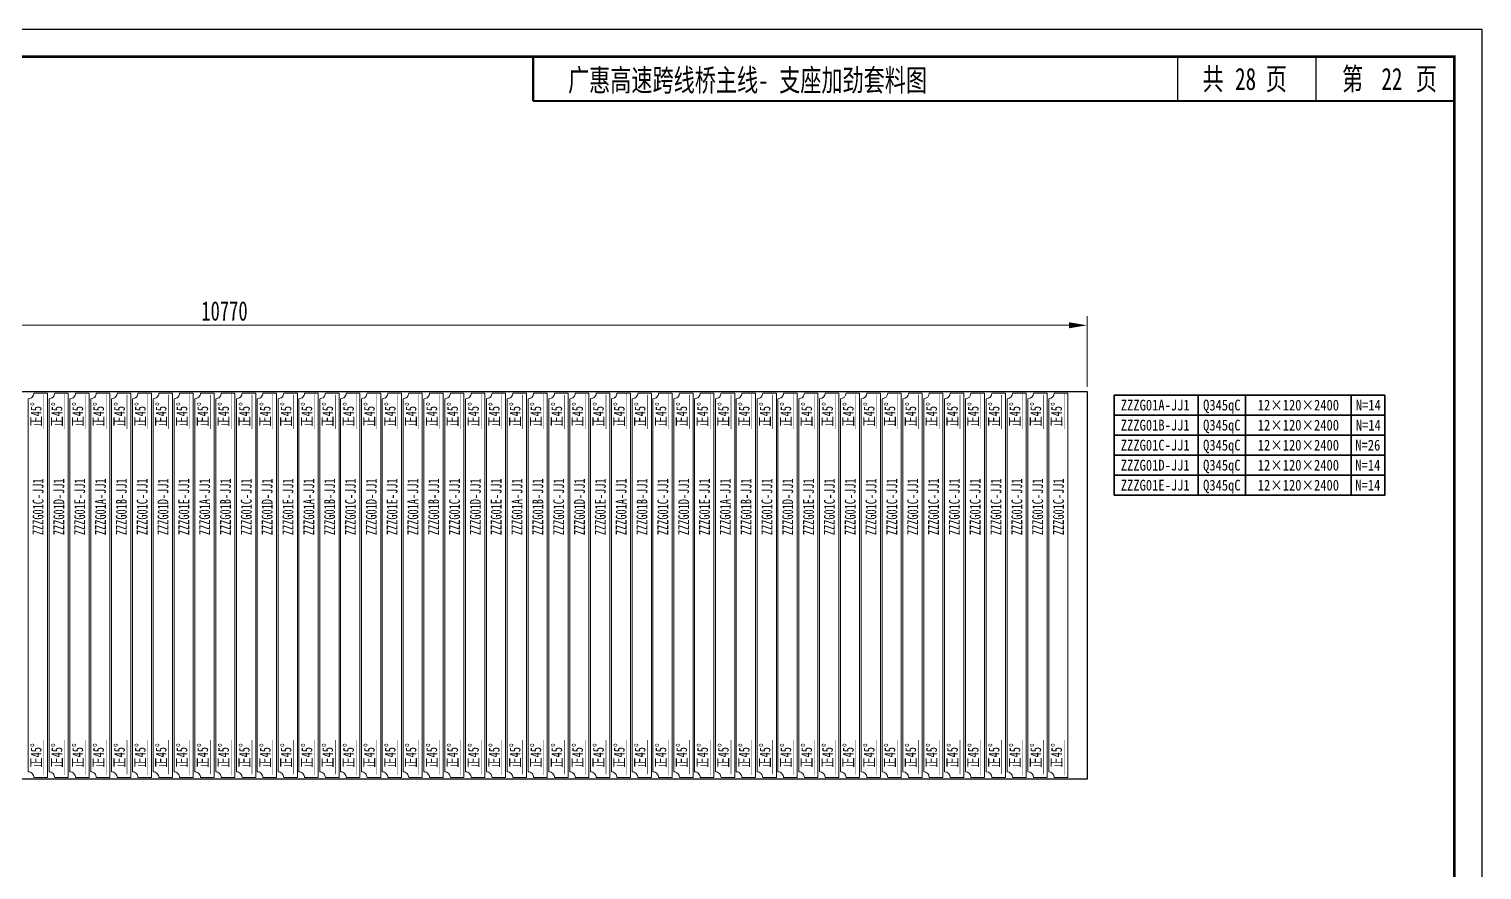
# Model space of a CAD drawing. Extents: x 1629247 to 2251351, y -601856 to -65897.
# Drawn here: x 1870601 to 1879671, y -376430 to -371180 of the extents above; entities that cross this region are included whole.
import ezdxf
from ezdxf.enums import TextEntityAlignment as Align

# ---------------------------------------------------------------- set-up
doc = ezdxf.new("R2010")
doc.units = 0
doc.header["$LTSCALE"] = 2
doc.header["$MEASUREMENT"] = 0
doc.header["$PDMODE"] = 35
doc.header["$PDSIZE"] = 50
doc.linetypes.add('PHANTOM', pattern=[63.5, 31.75, -6.35, 6.35, -6.35, 6.35, -6.35])
doc.layers.get('0').update_dxf_attribs({"linetype": 'CONTINUOUS'})
doc.layers.get('Defpoints').update_dxf_attribs({"linetype": 'CONTINUOUS'})
for name, color, linetype, lineweight in [('1图框轮廓', 7, 'CONTINUOUS', 35), ('2细线层', 41, 'CONTINUOUS', 15), ('标注层', 3, 'CONTINUOUS', 13)]:
    doc.layers.add(name, color=color, linetype=linetype, lineweight=lineweight)
doc.layers.add('A3', color=7, linetype='CONTINUOUS')
doc.styles.add('仿宋', font='仿宋_GB2312_1.ttf', dxfattribs={"width": 0.7})
doc.dimstyles.new('标准标注样式-45', dxfattribs={"dimscale": 45, "dimtxt": 2.7, "dimasz": 2.5, "dimexe": 1.25, "dimexo": 0.625, "dimtad": 1, "dimdec": 0, "dimdsep": 46, "dimtxsty": '仿宋', "dimcen": 2.5, "dimclrd": 3, "dimclre": 3, "dimclrt": 4, "dimazin": 0, "dimtfac": 1, "dimtdec": 0, "dimtmove": 0, "dimatfit": 3, "dimfxl": 1.25, "dimlwd": 13, "dimlwe": 13, "dimarcsym": 0})

# ---------------------------------------------------------------- blocks, each defined once
blk = doc.blocks.new('tukuangA4-')
at = {"layer": 'A3'}
for p, q in [((12951.2, 10051.2), (12951.2, 10327.4)), ((13814.3, 10051.2), (13814.3, 10327.4))]:
    blk.add_line(p, q, dxfattribs=at)
blk.add_lwpolyline([(14850, 10500), (14850, 0), (0, 0), (0, 10500)], close=True, dxfattribs=at)
for points, const_width in [([(882.1, 10327.4), (14677.4, 10327.4), (14677.4, 172.6), (882.1, 172.6), (882.1, 10327.4)], 17.3), ([(8927.1, 10051.2), (8927.1, 10327.4)], 13.8), ([(8927.1, 10051.2), (14677.4, 10051.2)], 13.8)]:
    blk.add_lwpolyline(points, dxfattribs=dict(at, const_width=const_width))
at = {"layer": 'A3', "color": 7, "linetype": 'Continuous', "style": '仿宋', "width": 0.7}
for s, p in [('共    页', (13106, 10120.1)), ('第     页', (13976.7, 10120.1))]:
    blk.add_text(s, height=138.1, dxfattribs=at).set_placement(p)
blk = doc.blocks.new('*D196')
at = {"color": 3, "lineweight": 13, "ltscale": 3}
for p, q in [((1866436.3, -373415), (1866436.3, -372973.6)), ((1877206.3, -373415), (1877206.3, -372973.6))]:
    blk.add_line(p, q, dxfattribs=at)
at = {"color": 3, "linetype": 'ByBlock', "lineweight": 13, "ltscale": 3}
blk.add_line((1877093.8, -373029.9), (1866548.8, -373029.9), dxfattribs=at)
at = {"color": 3, "ltscale": 3}
for points in [[(1866548.8, -373011.1), (1866548.8, -373048.6), (1866436.3, -373029.9)], [(1877093.8, -373011.1), (1877093.8, -373048.6), (1877206.3, -373029.9)]]:
    blk.add_solid(points, dxfattribs=at)
at = {"layer": 'Defpoints', "color": 0, "ltscale": 3}
for p in [(1866436.3, -373029.9), (1866436.3, -373443.2), (1877206.3, -373443.2)]:
    blk.add_point(p, dxfattribs=at)
at = {"color": 4, "ltscale": 3, "insert": (1871821.3, -372941), "char_height": 121.5, "attachment_point": 5, "style": '仿宋'}
blk.add_mtext('10770', dxfattribs=at)

msp = doc.modelspace()

# ---------------------------------------------------------------- linework, layer by layer
at = {"color": 8, "ltscale": 3}
msp.add_lwpolyline([(1877206.3, -373443.2), (1877206.3, -375863.2), (1866436.3, -375863.2), (1866436.3, -373443.2)], close=True, dxfattribs=at)
at = {"layer": '1图框轮廓', "color": 30, "ltscale": 3}
for p, q in [((1877898.8, -373590.6), (1877898.8, -373465.6)), ((1878195.8, -373590.6), (1878195.8, -373465.6)), ((1878854.3, -373590.6), (1878854.3, -373465.6)), ((1877898.8, -373715.6), (1877898.8, -373590.6)), ((1878195.8, -373715.6), (1878195.8, -373590.6)), ((1878854.3, -373715.6), (1878854.3, -373590.6)), ((1877898.8, -373840.6), (1877898.8, -373715.6)), ((1878195.8, -373840.6), (1878195.8, -373715.6)), ((1878854.3, -373840.6), (1878854.3, -373715.6)), ((1877898.8, -373965.6), (1877898.8, -373840.6)), ((1878195.8, -373965.6), (1878195.8, -373840.6)), ((1878854.3, -373965.6), (1878854.3, -373840.6)), ((1877898.8, -374090.6), (1877898.8, -373965.6)), ((1878195.8, -374090.6), (1878195.8, -373965.6)), ((1878854.3, -374090.6), (1878854.3, -373965.6))]:
    msp.add_line(p, q, dxfattribs=at)
for points in [[(1879064.7, -373465.6), (1877375.3, -373465.6), (1877375.3, -373590.6), (1879064.7, -373590.6)], [(1879064.7, -373590.6), (1877375.3, -373590.6), (1877375.3, -373715.6), (1879064.7, -373715.6)], [(1879064.7, -373715.6), (1877375.3, -373715.6), (1877375.3, -373840.6), (1879064.7, -373840.6)], [(1879064.7, -373840.6), (1877375.3, -373840.6), (1877375.3, -373965.6), (1879064.7, -373965.6)], [(1879064.7, -373965.6), (1877375.3, -373965.6), (1877375.3, -374090.6), (1879064.7, -374090.6)]]:
    msp.add_lwpolyline(points, close=True, dxfattribs=at)
at = {"layer": '2细线层', "color": 1, "ltscale": 3}
for p, q in [((1875536.3, -373488.2), (1875536.3, -375818.2)), ((1875656.3, -373453.2), (1875571.3, -373453.2)), ((1875656.3, -375853.2), (1875656.3, -373453.2)), ((1875666.3, -373488.2), (1875666.3, -375818.2)), ((1875786.3, -373453.2), (1875701.3, -373453.2)), ((1875786.3, -375853.2), (1875786.3, -373453.2)), ((1875796.3, -373488.2), (1875796.3, -375818.2)), ((1875916.3, -373453.2), (1875831.3, -373453.2)), ((1875916.3, -375853.2), (1875916.3, -373453.2)), ((1875926.3, -373488.2), (1875926.3, -375818.2)), ((1876046.3, -373453.2), (1875961.3, -373453.2)), ((1876046.3, -375853.2), (1876046.3, -373453.2)), ((1876056.3, -373488.2), (1876056.3, -375818.2)), ((1876176.3, -373453.2), (1876091.3, -373453.2)), ((1876176.3, -375853.2), (1876176.3, -373453.2)), ((1876186.3, -373488.2), (1876186.3, -375818.2)), ((1876306.3, -373453.2), (1876221.3, -373453.2)), ((1876306.3, -375853.2), (1876306.3, -373453.2)), ((1876316.3, -373488.2), (1876316.3, -375818.2)), ((1876436.3, -373453.2), (1876351.3, -373453.2)), ((1876436.3, -375853.2), (1876436.3, -373453.2)), ((1876446.3, -373488.2), (1876446.3, -375818.2)), ((1876566.3, -373453.2), (1876481.3, -373453.2)), ((1876566.3, -375853.2), (1876566.3, -373453.2)), ((1876576.3, -373488.2), (1876576.3, -375818.2)), ((1876696.3, -373453.2), (1876611.3, -373453.2)), ((1876696.3, -375853.2), (1876696.3, -373453.2)), ((1876706.3, -373488.2), (1876706.3, -375818.2)), ((1876826.3, -373453.2), (1876741.3, -373453.2)), ((1876826.3, -375853.2), (1876826.3, -373453.2)), ((1876836.3, -373488.2), (1876836.3, -375818.2)), ((1876956.3, -373453.2), (1876871.3, -373453.2)), ((1876956.3, -375853.2), (1876956.3, -373453.2)), ((1876966.3, -373488.2), (1876966.3, -375818.2)), ((1877086.3, -373453.2), (1877001.3, -373453.2)), ((1877086.3, -375853.2), (1877086.3, -373453.2)), ((1875571.3, -375853.2), (1875656.3, -375853.2)), ((1875701.3, -375853.2), (1875786.3, -375853.2)), ((1875831.3, -375853.2), (1875916.3, -375853.2)), ((1875961.3, -375853.2), (1876046.3, -375853.2)), ((1876091.3, -375853.2), (1876176.3, -375853.2)), ((1876221.3, -375853.2), (1876306.3, -375853.2)), ((1876351.3, -375853.2), (1876436.3, -375853.2)), ((1876481.3, -375853.2), (1876566.3, -375853.2)), ((1876611.3, -375853.2), (1876696.3, -375853.2)), ((1876741.3, -375853.2), (1876826.3, -375853.2)), ((1876871.3, -375853.2), (1876956.3, -375853.2)), ((1877001.3, -375853.2), (1877086.3, -375853.2))]:
    msp.add_line(p, q, dxfattribs=at)
for points in [[(1870596.3, -373488.2), (1870596.3, -375818.2, -0.414214), (1870631.3, -375853.2), (1870716.3, -375853.2), (1870716.3, -373453.2), (1870631.3, -373453.2, -0.414214)], [(1870726.3, -373488.2), (1870726.3, -375818.2, -0.414214), (1870761.3, -375853.2), (1870846.3, -375853.2), (1870846.3, -373453.2), (1870761.3, -373453.2, -0.414214)], [(1870856.3, -373488.2), (1870856.3, -375818.2, -0.414214), (1870891.3, -375853.2), (1870976.3, -375853.2), (1870976.3, -373453.2), (1870891.3, -373453.2, -0.414214)], [(1870986.3, -373488.2), (1870986.3, -375818.2, -0.414214), (1871021.3, -375853.2), (1871106.3, -375853.2), (1871106.3, -373453.2), (1871021.3, -373453.2, -0.414214)], [(1871116.3, -373488.2), (1871116.3, -375818.2, -0.414214), (1871151.3, -375853.2), (1871236.3, -375853.2), (1871236.3, -373453.2), (1871151.3, -373453.2, -0.414214)], [(1871246.3, -373488.2), (1871246.3, -375818.2, -0.414214), (1871281.3, -375853.2), (1871366.3, -375853.2), (1871366.3, -373453.2), (1871281.3, -373453.2, -0.414214)], [(1871376.3, -373488.2), (1871376.3, -375818.2, -0.414214), (1871411.3, -375853.2), (1871496.3, -375853.2), (1871496.3, -373453.2), (1871411.3, -373453.2, -0.414214)], [(1871506.3, -373488.2), (1871506.3, -375818.2, -0.414214), (1871541.3, -375853.2), (1871626.3, -375853.2), (1871626.3, -373453.2), (1871541.3, -373453.2, -0.414214)], [(1871636.3, -373488.2), (1871636.3, -375818.2, -0.414214), (1871671.3, -375853.2), (1871756.3, -375853.2), (1871756.3, -373453.2), (1871671.3, -373453.2, -0.414214)], [(1871766.3, -373488.2), (1871766.3, -375818.2, -0.414214), (1871801.3, -375853.2), (1871886.3, -375853.2), (1871886.3, -373453.2), (1871801.3, -373453.2, -0.414214)], [(1871896.3, -373488.2), (1871896.3, -375818.2, -0.414214), (1871931.3, -375853.2), (1872016.3, -375853.2), (1872016.3, -373453.2), (1871931.3, -373453.2, -0.414214)], [(1872026.3, -373488.2), (1872026.3, -375818.2, -0.414214), (1872061.3, -375853.2), (1872146.3, -375853.2), (1872146.3, -373453.2), (1872061.3, -373453.2, -0.414214)], [(1872156.3, -373488.2), (1872156.3, -375818.2, -0.414214), (1872191.3, -375853.2), (1872276.3, -375853.2), (1872276.3, -373453.2), (1872191.3, -373453.2, -0.414214)], [(1872286.3, -373488.2), (1872286.3, -375818.2, -0.414214), (1872321.3, -375853.2), (1872406.3, -375853.2), (1872406.3, -373453.2), (1872321.3, -373453.2, -0.414214)], [(1872416.3, -373488.2), (1872416.3, -375818.2, -0.414214), (1872451.3, -375853.2), (1872536.3, -375853.2), (1872536.3, -373453.2), (1872451.3, -373453.2, -0.414214)], [(1872546.3, -373488.2), (1872546.3, -375818.2, -0.414214), (1872581.3, -375853.2), (1872666.3, -375853.2), (1872666.3, -373453.2), (1872581.3, -373453.2, -0.414214)], [(1872676.3, -373488.2), (1872676.3, -375818.2, -0.414214), (1872711.3, -375853.2), (1872796.3, -375853.2), (1872796.3, -373453.2), (1872711.3, -373453.2, -0.414214)], [(1872806.3, -373488.2), (1872806.3, -375818.2, -0.414214), (1872841.3, -375853.2), (1872926.3, -375853.2), (1872926.3, -373453.2), (1872841.3, -373453.2, -0.414214)], [(1872936.3, -373488.2), (1872936.3, -375818.2, -0.414214), (1872971.3, -375853.2), (1873056.3, -375853.2), (1873056.3, -373453.2), (1872971.3, -373453.2, -0.414214)], [(1873066.3, -373488.2), (1873066.3, -375818.2, -0.414214), (1873101.3, -375853.2), (1873186.3, -375853.2), (1873186.3, -373453.2), (1873101.3, -373453.2, -0.414214)], [(1873196.3, -373488.2), (1873196.3, -375818.2, -0.414214), (1873231.3, -375853.2), (1873316.3, -375853.2), (1873316.3, -373453.2), (1873231.3, -373453.2, -0.414214)], [(1873326.3, -373488.2), (1873326.3, -375818.2, -0.414214), (1873361.3, -375853.2), (1873446.3, -375853.2), (1873446.3, -373453.2), (1873361.3, -373453.2, -0.414214)], [(1873456.3, -373488.2), (1873456.3, -375818.2, -0.414214), (1873491.3, -375853.2), (1873576.3, -375853.2), (1873576.3, -373453.2), (1873491.3, -373453.2, -0.414214)], [(1873586.3, -373488.2), (1873586.3, -375818.2, -0.414214), (1873621.3, -375853.2), (1873706.3, -375853.2), (1873706.3, -373453.2), (1873621.3, -373453.2, -0.414214)], [(1873716.3, -373488.2), (1873716.3, -375818.2, -0.414214), (1873751.3, -375853.2), (1873836.3, -375853.2), (1873836.3, -373453.2), (1873751.3, -373453.2, -0.414214)], [(1873846.3, -373488.2), (1873846.3, -375818.2, -0.414214), (1873881.3, -375853.2), (1873966.3, -375853.2), (1873966.3, -373453.2), (1873881.3, -373453.2, -0.414214)], [(1873976.3, -373488.2), (1873976.3, -375818.2, -0.414214), (1874011.3, -375853.2), (1874096.3, -375853.2), (1874096.3, -373453.2), (1874011.3, -373453.2, -0.414214)], [(1874106.3, -373488.2), (1874106.3, -375818.2, -0.414214), (1874141.3, -375853.2), (1874226.3, -375853.2), (1874226.3, -373453.2), (1874141.3, -373453.2, -0.414214)], [(1874236.3, -373488.2), (1874236.3, -375818.2, -0.414214), (1874271.3, -375853.2), (1874356.3, -375853.2), (1874356.3, -373453.2), (1874271.3, -373453.2, -0.414214)], [(1874366.3, -373488.2), (1874366.3, -375818.2, -0.414214), (1874401.3, -375853.2), (1874486.3, -375853.2), (1874486.3, -373453.2), (1874401.3, -373453.2, -0.414214)], [(1874496.3, -373488.2), (1874496.3, -375818.2, -0.414214), (1874531.3, -375853.2), (1874616.3, -375853.2), (1874616.3, -373453.2), (1874531.3, -373453.2, -0.414214)], [(1874626.3, -373488.2), (1874626.3, -375818.2, -0.414214), (1874661.3, -375853.2), (1874746.3, -375853.2), (1874746.3, -373453.2), (1874661.3, -373453.2, -0.414214)], [(1874756.3, -373488.2), (1874756.3, -375818.2, -0.414214), (1874791.3, -375853.2), (1874876.3, -375853.2), (1874876.3, -373453.2), (1874791.3, -373453.2, -0.414214)], [(1874886.3, -373488.2), (1874886.3, -375818.2, -0.414214), (1874921.3, -375853.2), (1875006.3, -375853.2), (1875006.3, -373453.2), (1874921.3, -373453.2, -0.414214)], [(1875016.3, -373488.2), (1875016.3, -375818.2, -0.414214), (1875051.3, -375853.2), (1875136.3, -375853.2), (1875136.3, -373453.2), (1875051.3, -373453.2, -0.414214)], [(1875146.3, -373488.2), (1875146.3, -375818.2, -0.414214), (1875181.3, -375853.2), (1875266.3, -375853.2), (1875266.3, -373453.2), (1875181.3, -373453.2, -0.414214)], [(1875276.3, -373488.2), (1875276.3, -375818.2, -0.414214), (1875311.3, -375853.2), (1875396.3, -375853.2), (1875396.3, -373453.2), (1875311.3, -373453.2, -0.414214)], [(1875406.3, -373488.2), (1875406.3, -375818.2, -0.414214), (1875441.3, -375853.2), (1875526.3, -375853.2), (1875526.3, -373453.2), (1875441.3, -373453.2, -0.414214)]]:
    msp.add_lwpolyline(points, format="xyb", close=True, dxfattribs=at)
for centre, start, end in [((1875536.3, -373453.2), 270, 0), ((1875666.3, -373453.2), 270, 360), ((1875796.3, -373453.2), 270, 0), ((1875926.3, -373453.2), 270, 360), ((1876056.3, -373453.2), 270, 360), ((1876186.3, -373453.2), 270, 0), ((1876316.3, -373453.2), 270, 360), ((1876446.3, -373453.2), 270, 0), ((1876576.3, -373453.2), 270, 360), ((1876706.3, -373453.2), 270, 0), ((1876836.3, -373453.2), 270, 360), ((1876966.3, -373453.2), 270, 0), ((1875536.3, -375853.2), 0, 90), ((1875666.3, -375853.2), 0, 90), ((1875796.3, -375853.2), 0, 90), ((1875926.3, -375853.2), 0, 90), ((1876056.3, -375853.2), 0, 90), ((1876186.3, -375853.2), 0, 90), ((1876316.3, -375853.2), 0, 90), ((1876446.3, -375853.2), 0, 90), ((1876576.3, -375853.2), 0, 90), ((1876706.3, -375853.2), 0, 90), ((1876836.3, -375853.2), 0, 90), ((1876966.3, -375853.2), 0, 90)]:
    msp.add_arc(centre, 35, start, end, dxfattribs=at)
at = {"layer": '标注层', "color": 42}
for points in [[(1870693, -373457.3, 0, 13.9, 0), (1870693, -373498.9, 2.78, 2.78, 0), (1870693, -373677.1, 2.78, 2.78, 0)], [(1870823, -373457.3, 0, 13.9, 0), (1870823, -373498.9, 2.78, 2.78, 0), (1870823, -373677.1, 2.78, 2.78, 0)], [(1870953, -373457.3, 0, 13.9, 0), (1870953, -373498.9, 2.78, 2.78, 0), (1870953, -373677.1, 2.78, 2.78, 0)], [(1871083, -373457.3, 0, 13.9, 0), (1871083, -373498.9, 2.78, 2.78, 0), (1871083, -373677.1, 2.78, 2.78, 0)], [(1871213, -373457.3, 0, 13.9, 0), (1871213, -373498.9, 2.78, 2.78, 0), (1871213, -373677.1, 2.78, 2.78, 0)], [(1871343, -373457.3, 0, 13.9, 0), (1871343, -373498.9, 2.78, 2.78, 0), (1871343, -373677.1, 2.78, 2.78, 0)], [(1871473, -373457.3, 0, 13.9, 0), (1871473, -373498.9, 2.78, 2.78, 0), (1871473, -373677.1, 2.78, 2.78, 0)], [(1871603, -373457.3, 0, 13.9, 0), (1871603, -373498.9, 2.78, 2.78, 0), (1871603, -373677.1, 2.78, 2.78, 0)], [(1871733, -373457.3, 0, 13.9, 0), (1871733, -373498.9, 2.78, 2.78, 0), (1871733, -373677.1, 2.78, 2.78, 0)], [(1871863, -373457.3, 0, 13.9, 0), (1871863, -373498.9, 2.78, 2.78, 0), (1871863, -373677.1, 2.78, 2.78, 0)], [(1871993, -373457.3, 0, 13.9, 0), (1871993, -373498.9, 2.78, 2.78, 0), (1871993, -373677.1, 2.78, 2.78, 0)], [(1872123, -373457.3, 0, 13.9, 0), (1872123, -373498.9, 2.78, 2.78, 0), (1872123, -373677.1, 2.78, 2.78, 0)], [(1872253, -373457.3, 0, 13.9, 0), (1872253, -373498.9, 2.78, 2.78, 0), (1872253, -373677.1, 2.78, 2.78, 0)], [(1872383, -373457.3, 0, 13.9, 0), (1872383, -373498.9, 2.78, 2.78, 0), (1872383, -373677.1, 2.78, 2.78, 0)], [(1872513, -373457.3, 0, 13.9, 0), (1872513, -373498.9, 2.78, 2.78, 0), (1872513, -373677.1, 2.78, 2.78, 0)], [(1872643, -373457.3, 0, 13.9, 0), (1872643, -373498.9, 2.78, 2.78, 0), (1872643, -373677.1, 2.78, 2.78, 0)], [(1872773, -373457.3, 0, 13.9, 0), (1872773, -373498.9, 2.78, 2.78, 0), (1872773, -373677.1, 2.78, 2.78, 0)], [(1872903, -373457.3, 0, 13.9, 0), (1872903, -373498.9, 2.78, 2.78, 0), (1872903, -373677.1, 2.78, 2.78, 0)], [(1873033, -373457.3, 0, 13.9, 0), (1873033, -373498.9, 2.78, 2.78, 0), (1873033, -373677.1, 2.78, 2.78, 0)], [(1873163, -373457.3, 0, 13.9, 0), (1873163, -373498.9, 2.78, 2.78, 0), (1873163, -373677.1, 2.78, 2.78, 0)], [(1873293, -373457.3, 0, 13.9, 0), (1873293, -373498.9, 2.78, 2.78, 0), (1873293, -373677.1, 2.78, 2.78, 0)], [(1873423, -373457.3, 0, 13.9, 0), (1873423, -373498.9, 2.78, 2.78, 0), (1873423, -373677.1, 2.78, 2.78, 0)], [(1873553, -373457.3, 0, 13.9, 0), (1873553, -373498.9, 2.78, 2.78, 0), (1873553, -373677.1, 2.78, 2.78, 0)], [(1873683, -373457.3, 0, 13.9, 0), (1873683, -373498.9, 2.78, 2.78, 0), (1873683, -373677.1, 2.78, 2.78, 0)], [(1873813, -373457.3, 0, 13.9, 0), (1873813, -373498.9, 2.78, 2.78, 0), (1873813, -373677.1, 2.78, 2.78, 0)], [(1873943, -373457.3, 0, 13.9, 0), (1873943, -373498.9, 2.78, 2.78, 0), (1873943, -373677.1, 2.78, 2.78, 0)], [(1874073, -373457.3, 0, 13.9, 0), (1874073, -373498.9, 2.78, 2.78, 0), (1874073, -373677.1, 2.78, 2.78, 0)], [(1874203, -373457.3, 0, 13.9, 0), (1874203, -373498.9, 2.78, 2.78, 0), (1874203, -373677.1, 2.78, 2.78, 0)], [(1874333, -373457.3, 0, 13.9, 0), (1874333, -373498.9, 2.78, 2.78, 0), (1874333, -373677.1, 2.78, 2.78, 0)], [(1874463, -373457.3, 0, 13.9, 0), (1874463, -373498.9, 2.78, 2.78, 0), (1874463, -373677.1, 2.78, 2.78, 0)], [(1874593, -373457.3, 0, 13.9, 0), (1874593, -373498.9, 2.78, 2.78, 0), (1874593, -373677.1, 2.78, 2.78, 0)], [(1874723, -373457.3, 0, 13.9, 0), (1874723, -373498.9, 2.78, 2.78, 0), (1874723, -373677.1, 2.78, 2.78, 0)], [(1874853, -373457.3, 0, 13.9, 0), (1874853, -373498.9, 2.78, 2.78, 0), (1874853, -373677.1, 2.78, 2.78, 0)], [(1874983, -373457.3, 0, 13.9, 0), (1874983, -373498.9, 2.78, 2.78, 0), (1874983, -373677.1, 2.78, 2.78, 0)], [(1875113, -373457.3, 0, 13.9, 0), (1875113, -373498.9, 2.78, 2.78, 0), (1875113, -373677.1, 2.78, 2.78, 0)], [(1875243, -373457.3, 0, 13.9, 0), (1875243, -373498.9, 2.78, 2.78, 0), (1875243, -373677.1, 2.78, 2.78, 0)], [(1875373, -373457.3, 0, 13.9, 0), (1875373, -373498.9, 2.78, 2.78, 0), (1875373, -373677.1, 2.78, 2.78, 0)], [(1875503, -373457.3, 0, 13.9, 0), (1875503, -373498.9, 2.78, 2.78, 0), (1875503, -373677.1, 2.78, 2.78, 0)], [(1875633, -373457.3, 0, 13.9, 0), (1875633, -373498.9, 2.78, 2.78, 0), (1875633, -373677.1, 2.78, 2.78, 0)], [(1875763, -373457.3, 0, 13.9, 0), (1875763, -373498.9, 2.78, 2.78, 0), (1875763, -373677.1, 2.78, 2.78, 0)], [(1875893, -373457.3, 0, 13.9, 0), (1875893, -373498.9, 2.78, 2.78, 0), (1875893, -373677.1, 2.78, 2.78, 0)], [(1876023, -373457.3, 0, 13.9, 0), (1876023, -373498.9, 2.78, 2.78, 0), (1876023, -373677.1, 2.78, 2.78, 0)], [(1876153, -373457.3, 0, 13.9, 0), (1876153, -373498.9, 2.78, 2.78, 0), (1876153, -373677.1, 2.78, 2.78, 0)], [(1876283, -373457.3, 0, 13.9, 0), (1876283, -373498.9, 2.78, 2.78, 0), (1876283, -373677.1, 2.78, 2.78, 0)], [(1876413, -373457.3, 0, 13.9, 0), (1876413, -373498.9, 2.78, 2.78, 0), (1876413, -373677.1, 2.78, 2.78, 0)], [(1876543, -373457.3, 0, 13.9, 0), (1876543, -373498.9, 2.78, 2.78, 0), (1876543, -373677.1, 2.78, 2.78, 0)], [(1876673, -373457.3, 0, 13.9, 0), (1876673, -373498.9, 2.78, 2.78, 0), (1876673, -373677.1, 2.78, 2.78, 0)], [(1876803, -373457.3, 0, 13.9, 0), (1876803, -373498.9, 2.78, 2.78, 0), (1876803, -373677.1, 2.78, 2.78, 0)], [(1876933, -373457.3, 0, 13.9, 0), (1876933, -373498.9, 2.78, 2.78, 0), (1876933, -373677.1, 2.78, 2.78, 0)], [(1877063, -373457.3, 0, 13.9, 0), (1877063, -373498.9, 2.78, 2.78, 0), (1877063, -373677.1, 2.78, 2.78, 0)], [(1870693, -375839.3, 0, 13.9, 0), (1870693, -375797.8, 2.78, 2.78, 0), (1870693, -375619.5, 2.78, 2.78, 0)], [(1870823, -375839.3, 0, 13.9, 0), (1870823, -375797.8, 2.78, 2.78, 0), (1870823, -375619.5, 2.78, 2.78, 0)], [(1870953, -375839.3, 0, 13.9, 0), (1870953, -375797.8, 2.78, 2.78, 0), (1870953, -375619.5, 2.78, 2.78, 0)], [(1871083, -375839.3, 0, 13.9, 0), (1871083, -375797.8, 2.78, 2.78, 0), (1871083, -375619.5, 2.78, 2.78, 0)], [(1871213, -375839.3, 0, 13.9, 0), (1871213, -375797.8, 2.78, 2.78, 0), (1871213, -375619.5, 2.78, 2.78, 0)], [(1871343, -375839.3, 0, 13.9, 0), (1871343, -375797.8, 2.78, 2.78, 0), (1871343, -375619.5, 2.78, 2.78, 0)], [(1871473, -375839.3, 0, 13.9, 0), (1871473, -375797.8, 2.78, 2.78, 0), (1871473, -375619.5, 2.78, 2.78, 0)], [(1871603, -375839.3, 0, 13.9, 0), (1871603, -375797.8, 2.78, 2.78, 0), (1871603, -375619.5, 2.78, 2.78, 0)], [(1871733, -375839.3, 0, 13.9, 0), (1871733, -375797.8, 2.78, 2.78, 0), (1871733, -375619.5, 2.78, 2.78, 0)], [(1871863, -375839.3, 0, 13.9, 0), (1871863, -375797.8, 2.78, 2.78, 0), (1871863, -375619.5, 2.78, 2.78, 0)], [(1871993, -375839.3, 0, 13.9, 0), (1871993, -375797.8, 2.78, 2.78, 0), (1871993, -375619.5, 2.78, 2.78, 0)], [(1872123, -375839.3, 0, 13.9, 0), (1872123, -375797.8, 2.78, 2.78, 0), (1872123, -375619.5, 2.78, 2.78, 0)], [(1872253, -375839.3, 0, 13.9, 0), (1872253, -375797.8, 2.78, 2.78, 0), (1872253, -375619.5, 2.78, 2.78, 0)], [(1872383, -375839.3, 0, 13.9, 0), (1872383, -375797.8, 2.78, 2.78, 0), (1872383, -375619.5, 2.78, 2.78, 0)], [(1872513, -375839.3, 0, 13.9, 0), (1872513, -375797.8, 2.78, 2.78, 0), (1872513, -375619.5, 2.78, 2.78, 0)], [(1872643, -375839.3, 0, 13.9, 0), (1872643, -375797.8, 2.78, 2.78, 0), (1872643, -375619.5, 2.78, 2.78, 0)], [(1872773, -375839.3, 0, 13.9, 0), (1872773, -375797.8, 2.78, 2.78, 0), (1872773, -375619.5, 2.78, 2.78, 0)], [(1872903, -375839.3, 0, 13.9, 0), (1872903, -375797.8, 2.78, 2.78, 0), (1872903, -375619.5, 2.78, 2.78, 0)], [(1873033, -375839.3, 0, 13.9, 0), (1873033, -375797.8, 2.78, 2.78, 0), (1873033, -375619.5, 2.78, 2.78, 0)], [(1873163, -375839.3, 0, 13.9, 0), (1873163, -375797.8, 2.78, 2.78, 0), (1873163, -375619.5, 2.78, 2.78, 0)], [(1873293, -375839.3, 0, 13.9, 0), (1873293, -375797.8, 2.78, 2.78, 0), (1873293, -375619.5, 2.78, 2.78, 0)], [(1873423, -375839.3, 0, 13.9, 0), (1873423, -375797.8, 2.78, 2.78, 0), (1873423, -375619.5, 2.78, 2.78, 0)], [(1873553, -375839.3, 0, 13.9, 0), (1873553, -375797.8, 2.78, 2.78, 0), (1873553, -375619.5, 2.78, 2.78, 0)], [(1873683, -375839.3, 0, 13.9, 0), (1873683, -375797.8, 2.78, 2.78, 0), (1873683, -375619.5, 2.78, 2.78, 0)], [(1873813, -375839.3, 0, 13.9, 0), (1873813, -375797.8, 2.78, 2.78, 0), (1873813, -375619.5, 2.78, 2.78, 0)], [(1873943, -375839.3, 0, 13.9, 0), (1873943, -375797.8, 2.78, 2.78, 0), (1873943, -375619.5, 2.78, 2.78, 0)], [(1874073, -375839.3, 0, 13.9, 0), (1874073, -375797.8, 2.78, 2.78, 0), (1874073, -375619.5, 2.78, 2.78, 0)], [(1874203, -375839.3, 0, 13.9, 0), (1874203, -375797.8, 2.78, 2.78, 0), (1874203, -375619.5, 2.78, 2.78, 0)], [(1874333, -375839.3, 0, 13.9, 0), (1874333, -375797.8, 2.78, 2.78, 0), (1874333, -375619.5, 2.78, 2.78, 0)], [(1874463, -375839.3, 0, 13.9, 0), (1874463, -375797.8, 2.78, 2.78, 0), (1874463, -375619.5, 2.78, 2.78, 0)], [(1874593, -375839.3, 0, 13.9, 0), (1874593, -375797.8, 2.78, 2.78, 0), (1874593, -375619.5, 2.78, 2.78, 0)], [(1874723, -375839.3, 0, 13.9, 0), (1874723, -375797.8, 2.78, 2.78, 0), (1874723, -375619.5, 2.78, 2.78, 0)], [(1874853, -375839.3, 0, 13.9, 0), (1874853, -375797.8, 2.78, 2.78, 0), (1874853, -375619.5, 2.78, 2.78, 0)], [(1874983, -375839.3, 0, 13.9, 0), (1874983, -375797.8, 2.78, 2.78, 0), (1874983, -375619.5, 2.78, 2.78, 0)], [(1875113, -375839.3, 0, 13.9, 0), (1875113, -375797.8, 2.78, 2.78, 0), (1875113, -375619.5, 2.78, 2.78, 0)], [(1875243, -375839.3, 0, 13.9, 0), (1875243, -375797.8, 2.78, 2.78, 0), (1875243, -375619.5, 2.78, 2.78, 0)], [(1875373, -375839.3, 0, 13.9, 0), (1875373, -375797.8, 2.78, 2.78, 0), (1875373, -375619.5, 2.78, 2.78, 0)], [(1875503, -375839.3, 0, 13.9, 0), (1875503, -375797.8, 2.78, 2.78, 0), (1875503, -375619.5, 2.78, 2.78, 0)], [(1875633, -375839.3, 0, 13.9, 0), (1875633, -375797.8, 2.78, 2.78, 0), (1875633, -375619.5, 2.78, 2.78, 0)], [(1875763, -375839.3, 0, 13.9, 0), (1875763, -375797.8, 2.78, 2.78, 0), (1875763, -375619.5, 2.78, 2.78, 0)], [(1875893, -375839.3, 0, 13.9, 0), (1875893, -375797.8, 2.78, 2.78, 0), (1875893, -375619.5, 2.78, 2.78, 0)], [(1876023, -375839.3, 0, 13.9, 0), (1876023, -375797.8, 2.78, 2.78, 0), (1876023, -375619.5, 2.78, 2.78, 0)], [(1876153, -375839.3, 0, 13.9, 0), (1876153, -375797.8, 2.78, 2.78, 0), (1876153, -375619.5, 2.78, 2.78, 0)], [(1876283, -375839.3, 0, 13.9, 0), (1876283, -375797.8, 2.78, 2.78, 0), (1876283, -375619.5, 2.78, 2.78, 0)], [(1876413, -375839.3, 0, 13.9, 0), (1876413, -375797.8, 2.78, 2.78, 0), (1876413, -375619.5, 2.78, 2.78, 0)], [(1876543, -375839.3, 0, 13.9, 0), (1876543, -375797.8, 2.78, 2.78, 0), (1876543, -375619.5, 2.78, 2.78, 0)], [(1876673, -375839.3, 0, 13.9, 0), (1876673, -375797.8, 2.78, 2.78, 0), (1876673, -375619.5, 2.78, 2.78, 0)], [(1876803, -375839.3, 0, 13.9, 0), (1876803, -375797.8, 2.78, 2.78, 0), (1876803, -375619.5, 2.78, 2.78, 0)], [(1876933, -375839.3, 0, 13.9, 0), (1876933, -375797.8, 2.78, 2.78, 0), (1876933, -375619.5, 2.78, 2.78, 0)], [(1877063, -375839.3, 0, 13.9, 0), (1877063, -375797.8, 2.78, 2.78, 0), (1877063, -375619.5, 2.78, 2.78, 0)]]:
    msp.add_lwpolyline(points, format="xyseb", dxfattribs=at)

# ---------------------------------------------------------------- block references
at = {"color": 8}
msp.add_blockref('tukuangA4-', (1864821, -381680.5), dxfattribs=at)

# ---------------------------------------------------------------- texts
at = {"color": 7, "style": '仿宋', "width": 0.85}
for s, p in [(' ZZZG01A-JJ1', (1877377.8, -373528.1)), (' ZZZG01B-JJ1', (1877377.8, -373653.1)), (' ZZZG01C-JJ1', (1877377.8, -373778.1)), (' ZZZG01D-JJ1', (1877377.8, -373903.1)), (' ZZZG01E-JJ1', (1877377.8, -374028.1))]:
    msp.add_text(s, height=67.5, dxfattribs=at).set_placement(p, align=Align.MIDDLE_LEFT)
for s, p in [('Q345qC', (1878047.3, -373528.1)), ('12×120×2400', (1878525, -373528.1)), ('N=14 ', (1878981.1, -373528.1)), ('Q345qC', (1878047.3, -373653.1)), ('12×120×2400', (1878525, -373653.1)), ('N=14 ', (1878981.1, -373653.1)), ('Q345qC', (1878047.3, -373778.1)), ('12×120×2400', (1878525, -373778.1)), ('N=26', (1878958.5, -373778.1)), ('Q345qC', (1878047.3, -373903.1)), ('12×120×2400', (1878525, -373903.1)), ('N=14', (1878958.5, -373903.1)), ('Q345qC', (1878047.3, -374028.1)), ('12×120×2400', (1878525, -374028.1)), ('N=14', (1878958.5, -374028.1))]:
    msp.add_text(s, height=67.5, dxfattribs=at).set_placement(p, align=Align.MIDDLE_CENTER)
at = {"color": 6, "linetype": 'PHANTOM', "ltscale": 10, "style": '仿宋', "width": 0.7}
for s, p in [('ZZZG01C-JJ1', (1870691.2, -374339.8)), ('ZZZG01D-JJ1', (1870821.2, -374339.8)), ('ZZZG01E-JJ1', (1870951.2, -374339.8)), ('ZZZG01A-JJ1', (1871081.2, -374339.8)), ('ZZZG01B-JJ1', (1871211.2, -374339.8)), ('ZZZG01C-JJ1', (1871341.2, -374339.8)), ('ZZZG01D-JJ1', (1871471.2, -374339.8)), ('ZZZG01E-JJ1', (1871601.2, -374339.8)), ('ZZZG01A-JJ1', (1871731.2, -374339.8)), ('ZZZG01B-JJ1', (1871861.2, -374339.8)), ('ZZZG01C-JJ1', (1871991.2, -374339.8)), ('ZZZG01D-JJ1', (1872121.2, -374339.8)), ('ZZZG01E-JJ1', (1872251.2, -374339.8)), ('ZZZG01A-JJ1', (1872381.2, -374339.8)), ('ZZZG01B-JJ1', (1872511.2, -374339.8)), ('ZZZG01C-JJ1', (1872641.2, -374339.8)), ('ZZZG01D-JJ1', (1872771.2, -374339.8)), ('ZZZG01E-JJ1', (1872901.2, -374339.8)), ('ZZZG01A-JJ1', (1873031.2, -374339.8)), ('ZZZG01B-JJ1', (1873161.2, -374339.8)), ('ZZZG01C-JJ1', (1873291.2, -374339.8)), ('ZZZG01D-JJ1', (1873421.2, -374339.8)), ('ZZZG01E-JJ1', (1873551.2, -374339.8)), ('ZZZG01A-JJ1', (1873681.2, -374339.8)), ('ZZZG01B-JJ1', (1873811.2, -374339.8)), ('ZZZG01C-JJ1', (1873941.2, -374339.8)), ('ZZZG01D-JJ1', (1874071.2, -374339.8)), ('ZZZG01E-JJ1', (1874201.2, -374339.8)), ('ZZZG01A-JJ1', (1874331.2, -374339.8)), ('ZZZG01B-JJ1', (1874461.2, -374339.8)), ('ZZZG01C-JJ1', (1874591.2, -374339.8)), ('ZZZG01D-JJ1', (1874721.2, -374339.8)), ('ZZZG01E-JJ1', (1874851.2, -374339.8)), ('ZZZG01A-JJ1', (1874981.2, -374339.8)), ('ZZZG01B-JJ1', (1875111.2, -374339.8)), ('ZZZG01C-JJ1', (1875241.2, -374339.8)), ('ZZZG01D-JJ1', (1875371.2, -374339.8)), ('ZZZG01E-JJ1', (1875501.2, -374339.8)), ('ZZZG01C-JJ1', (1875631.2, -374339.8)), ('ZZZG01C-JJ1', (1875761.2, -374339.8)), ('ZZZG01C-JJ1', (1875891.2, -374339.8)), ('ZZZG01C-JJ1', (1876021.2, -374339.8)), ('ZZZG01C-JJ1', (1876151.2, -374339.8)), ('ZZZG01C-JJ1', (1876281.2, -374339.8)), ('ZZZG01C-JJ1', (1876411.2, -374339.8)), ('ZZZG01C-JJ1', (1876541.2, -374339.8)), ('ZZZG01C-JJ1', (1876671.2, -374339.8)), ('ZZZG01C-JJ1', (1876801.2, -374339.8)), ('ZZZG01C-JJ1', (1876931.2, -374339.8)), ('ZZZG01C-JJ1', (1877061.2, -374339.8))]:
    msp.add_text(s, height=67.5, rotation=90, dxfattribs=at).set_placement(p)
at = {"layer": 'A3', "color": 6, "linetype": 'Continuous', "style": '仿宋', "width": 0.7}
msp.add_text('广惠高速跨线桥主线- 支座加劲套料图', height=138.095, dxfattribs=at).set_placement((1873965.9, -371568.5))
at = {"layer": 'A3', "color": 1, "linetype": 'Continuous', "style": '仿宋', "width": 0.7}
for s, p in [('28', (1878129.8, -371560.8)), ('22', (1879043.2, -371560.8))]:
    msp.add_text(s, height=138.1, dxfattribs=at).set_placement(p)
at = {"layer": '标注层', "color": 42, "style": '仿宋', "width": 0.7}
for p in [(1870679, -373662.7), (1870809, -373662.7), (1870939, -373662.7), (1871069, -373662.7), (1871199, -373662.7), (1871329, -373662.7), (1871459, -373662.7), (1871589, -373662.7), (1871719, -373662.7), (1871849, -373662.7), (1871979, -373662.7), (1872109, -373662.7), (1872239, -373662.7), (1872369, -373662.7), (1872499, -373662.7), (1872629, -373662.7), (1872759, -373662.7), (1872889, -373662.7), (1873019, -373662.7), (1873149, -373662.7), (1873279, -373662.7), (1873409, -373662.7), (1873539, -373662.7), (1873669, -373662.7), (1873799, -373662.7), (1873929, -373662.7), (1874059, -373662.7), (1874189, -373662.7), (1874319, -373662.7), (1874449, -373662.7), (1874579, -373662.7), (1874709, -373662.7), (1874839, -373662.7), (1874969, -373662.7), (1875099, -373662.7), (1875229, -373662.7), (1875359, -373662.7), (1875489, -373662.7), (1875619, -373662.7), (1875749, -373662.7), (1875879, -373662.7), (1876009, -373662.7), (1876139, -373662.7), (1876269, -373662.7), (1876399, -373662.7), (1876529, -373662.7), (1876659, -373662.7), (1876789, -373662.7), (1876919, -373662.7), (1877049, -373662.7), (1870679, -375792), (1870809, -375792), (1870939, -375792), (1871069, -375792), (1871199, -375792), (1871329, -375792), (1871459, -375792), (1871589, -375792), (1871719, -375792), (1871849, -375792), (1871979, -375792), (1872109, -375792), (1872239, -375792), (1872369, -375792), (1872499, -375792), (1872629, -375792), (1872759, -375792), (1872889, -375792), (1873019, -375792), (1873149, -375792), (1873279, -375792), (1873409, -375792), (1873539, -375792), (1873669, -375792), (1873799, -375792), (1873929, -375792), (1874059, -375792), (1874189, -375792), (1874319, -375792), (1874449, -375792), (1874579, -375792), (1874709, -375792), (1874839, -375792), (1874969, -375792), (1875099, -375792), (1875229, -375792), (1875359, -375792), (1875489, -375792), (1875619, -375792), (1875749, -375792), (1875879, -375792), (1876009, -375792), (1876139, -375792), (1876269, -375792), (1876399, -375792), (1876529, -375792), (1876659, -375792), (1876789, -375792), (1876919, -375792), (1877049, -375792)]:
    msp.add_text('正45%%D', height=67.5, rotation=90, dxfattribs=at).set_placement(p)

# ---------------------------------------------------------------- dimensions: what is measured, and where the dimension line sits
at = {"color": 8, "ltscale": 3}
dim = msp.add_linear_dim(base=(1866436.3, -373029.9), p1=(1877206.3, -373443.2), p2=(1866436.3, -373443.2), dimstyle='标准标注样式-45', dxfattribs=at)
dim.commit()
dim.dimension.update_dxf_attribs({"geometry": '*D196', "text_midpoint": (1871821.3, -372941)})

doc.saveas('drawing.dxf')
